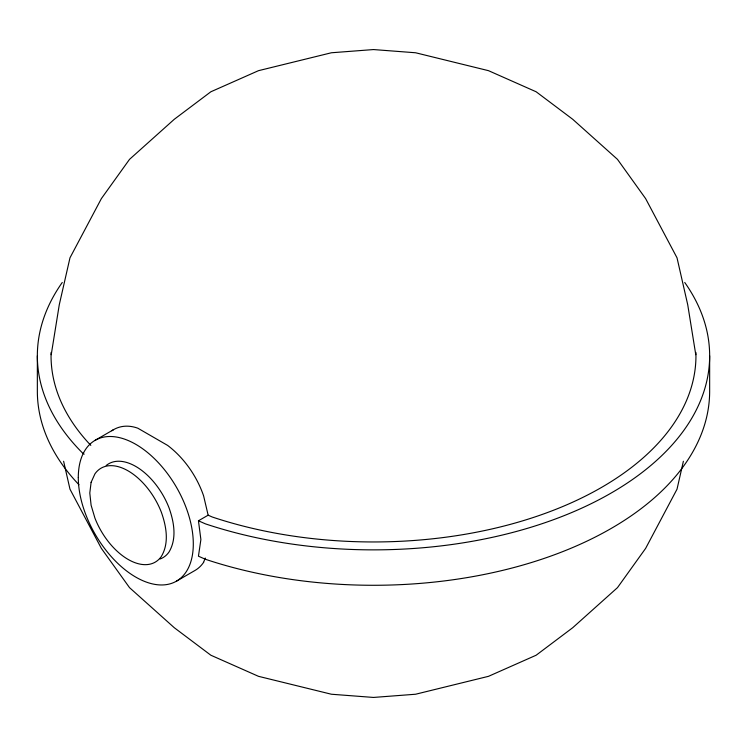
<?xml version="1.0" encoding="UTF-8"?>
<svg xmlns="http://www.w3.org/2000/svg" width="747" height="747" viewBox="0 0 747 747"><rect width="100%" height="100%" fill="white"/><g stroke="black" fill="none" stroke-linecap="round" stroke-linejoin="round"><path stroke-width="1.12" d="M683.384 461.254L677.015 489.201L645.623 548.401L617.48 587.637L572.706 627.723L536.15 655.222L488.51 676.324L415.593 694.234L373.5 697.437L331.407 694.234L258.49 676.324L210.85 655.222L174.294 627.723L129.52 587.637L101.377 548.401L69.985 489.201L63.616 461.254M203.614 562.286L205.266 558.037M95.14 440.3L113.516 429.693M709.65 355.796L709.65 391.204A336.15 194.071 0 0 1 205.425 559.279L198.45 556.198L200.887 539.558L198.45 520.78L208.142 515.187L212.279 517.017A322.452 186.162 0 0 0 695.952 355.796L687.726 304.757L677.015 257.799L645.623 198.599L617.48 159.363L572.706 119.277L536.15 91.778L488.51 70.676L415.593 52.766L373.5 49.563L331.407 52.766L258.49 70.676L210.85 91.778L174.294 119.277L129.52 159.363L101.377 198.599L69.985 257.799L59.274 304.757L51.048 355.796A322.452 186.162 0 0 0 90.826 445.371M176.469 581.166L194.846 570.549A80.134 45.483 47.2 0 0 203.623 562.295M198.45 520.78L205.425 523.862A336.15 194.071 0 0 0 594.472 502.04A336.15 194.071 0 0 0 684.738 282.469M84.168 454.167L82.385 452.831A336.15 194.071 0 0 1 62.262 282.469M208.142 515.187L203.614 495.887A80.134 57.463 60 0 0 167.627 445.408L137.859 428.218A80.134 45.483 72.8 0 0 111.779 430.776M37.35 355.796L37.35 391.204A336.15 194.071 0 0 0 78.958 484.738M51.057 354.676A322.452 186.162 0 0 1 51.104 352.425M695.896 352.425A322.452 186.162 0 0 1 695.943 354.676M106.177 465.53A54.214 31.299 60 0 1 169.009 507.764C173.986 521.826 177.104 538.503 169.009 552.033A54.214 31.299 60 0 1 160.129 558.989M91.106 482.319L89.799 493.02L91.106 505.233L94.934 518.129A54.214 31.299 60 0 0 161.343 556.459C169.438 542.929 166.32 526.252 161.343 512.19A54.214 31.299 60 0 0 94.934 473.859L91.106 482.319M78.295 477.529A81.33 46.958 60 0 0 164.555 584.836A81.33 46.958 60 0 0 164.555 469.826A81.33 46.958 60 0 0 78.295 477.529"/></g></svg>
